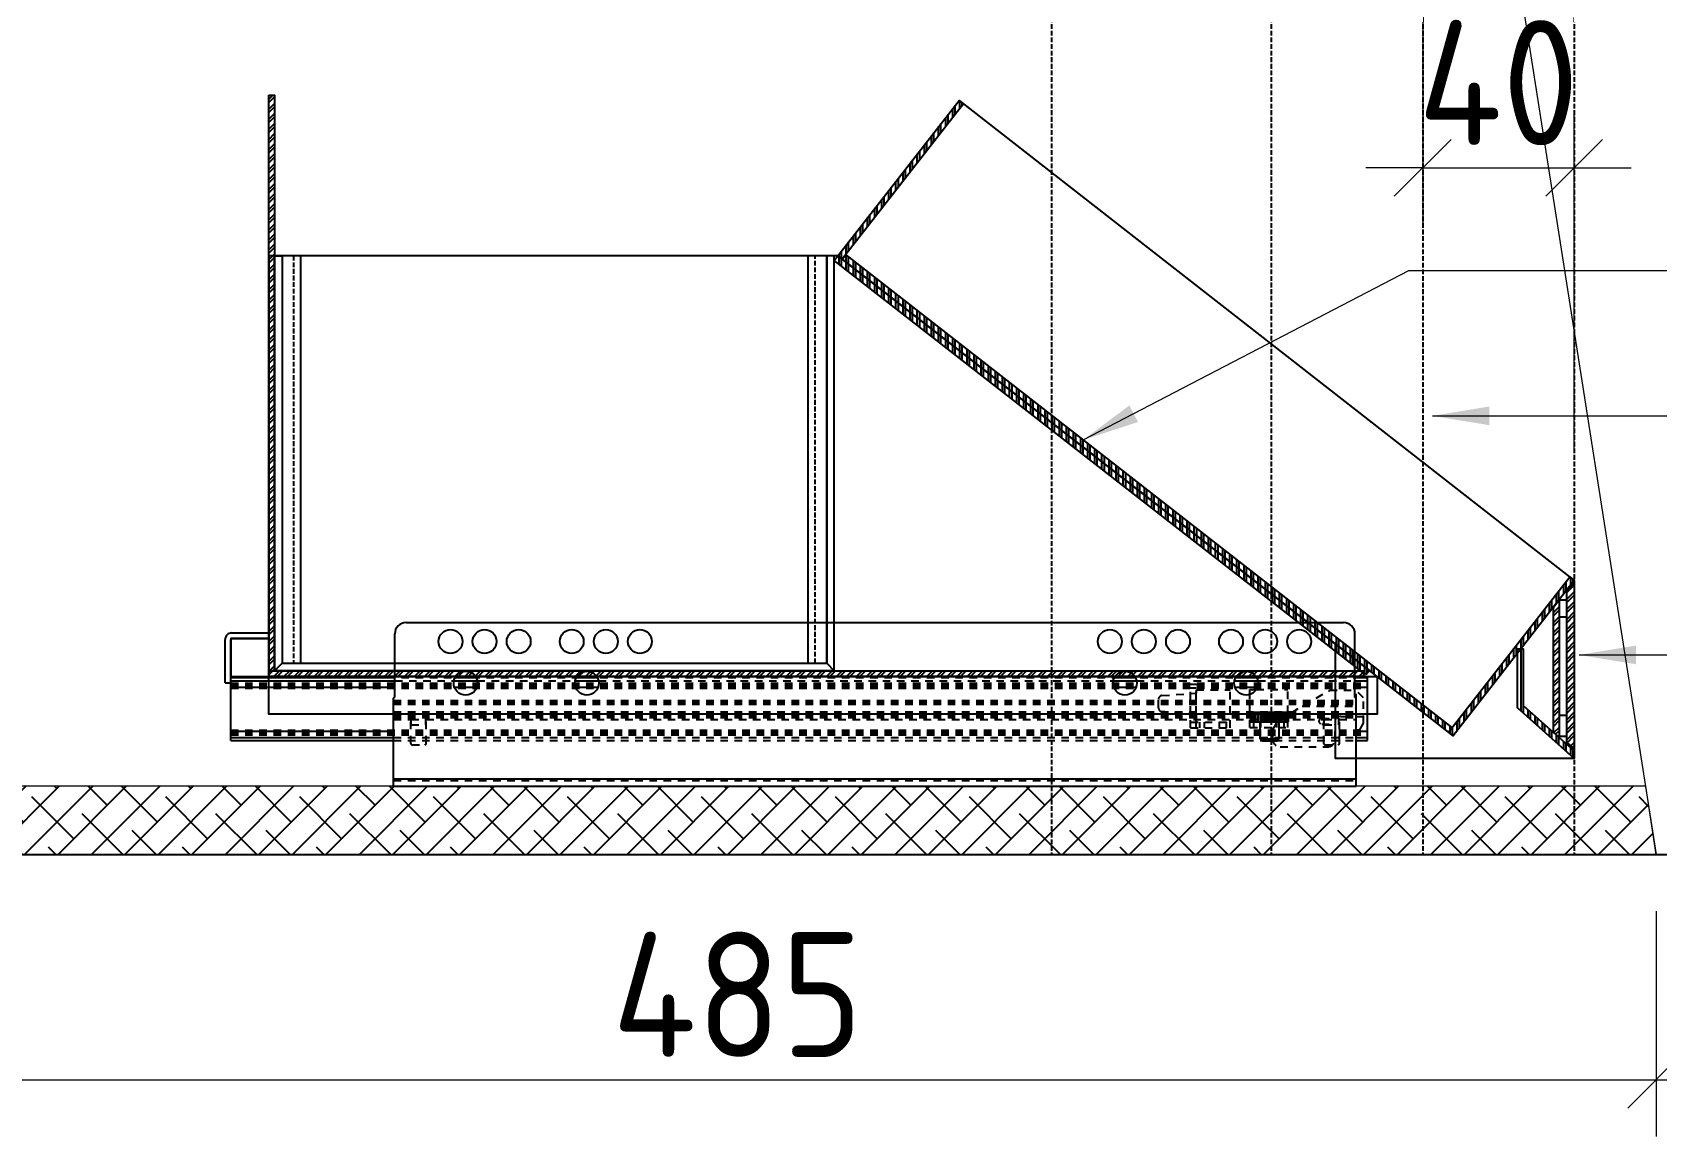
# Model space of a CAD drawing. Header units: millimetres. Extents: x 821127 to 828225, y -459861 to -454717.
# Drawn here: x 825055.2 to 825483.9, y -455866.4 to -455574.9 of the extents above; entities that cross this region are included whole.
import ezdxf

# ---------------------------------------------------------------- set-up
doc = ezdxf.new("R2010")
doc.units = ezdxf.units.MM
doc.header["$LTSCALE"] = 5
doc.header["$MEASUREMENT"] = 0
doc.header["$PDMODE"] = 35
for name, pattern in [('DASH', [0.35, 0.25, -0.1]), ('phl_center', [0.75, 0.4, -0.35]), ('phl_thick', [0])]:
    doc.linetypes.add(name, pattern=pattern)
for name, color, linetype in [('Acrylic - opal', 9, 'Continuous'), ('DIM-15', 1, 'Continuous'), ('DIM-2', 1, 'Continuous'), ('Hardware', 9, 'Continuous'), ('HATCH', 8, 'Continuous')]:
    doc.layers.add(name, color=color, linetype=linetype)
doc.layers.add('MDF', color=41, linetype='Continuous', lineweight=0)
doc.styles.add('ISOCP', font='isocp.shx')
doc.styles.get("Standard").update_dxf_attribs({"font": 'arial.ttf'})
doc.dimstyles.new('dim', dxfattribs={"dimtxt": 2, "dimasz": 2, "dimexe": 1, "dimexo": 1, "dimgap": 1, "dimtad": 1, "dimdec": 0, "dimdsep": 46, "dimtxsty": 'Standard', "dimblk": 'OBLIQUE', "dimcen": 0, "dimdle": 1, "dimclrd": 1, "dimclre": 1, "dimclrt": 1, "dimadec": 0, "dimazin": 0, "dimtfac": 1, "dimtdec": 0, "dimtix": 1, "dimtmove": 0, "dimatfit": 3, "dimfxl": 60, "dimlwd": 0, "dimlwe": 0, "dimarcsym": 0})
doc.dimstyles.new('DL - 15', dxfattribs={"dimscale": 15, "dimtxt": 2.2, "dimasz": 1, "dimexe": 1, "dimexo": 1, "dimgap": 0.4, "dimtad": 1, "dimdec": 0, "dimdsep": 46, "dimtxsty": 'ISOCP', "dimblk": 'OBLIQUE', "dimcen": 0.5, "dimdle": 1, "dimclrd": 256, "dimclre": 256, "dimclrt": 2, "dimadec": 0, "dimazin": 2, "dimtfac": 1, "dimtdec": 0, "dimtix": 1, "dimtmove": 1, "dimatfit": 3, "dimldrblk": 'OPEN90', "dimfxl": 5, "dimfxlon": 1, "dimlwd": 9, "dimlwe": 9, "dimarcsym": 0})

# ---------------------------------------------------------------- blocks, each defined once
blk = doc.blocks.new('_OBLIQUE')
at = {"color": 0, "linetype": 'ByBlock', "lineweight": -2}
blk.add_line((-0.5, -0.5), (0.5, 0.5), dxfattribs=at)
blk = doc.blocks.new('EWFeff')
at = {"layer": 'HATCH'}
h = blk.add_hatch(dxfattribs=at)
h.set_pattern_fill('ANSI32', color=256, scale=5, style=0)
h.paths.add_polyline_path([(825060.3, -455366.36), (825061.8, -455366.36), (825061.8, -455518.36), (825060.3, -455518.36)])
h = blk.add_hatch(dxfattribs=at)
h.set_pattern_fill('ANSI32', color=256, scale=5, angle=45, style=0)
h.paths.add_polyline_path([(825210.52, -455408.77), (825242.5, -455367.77), (825243.68, -455368.69), (825211.69, -455409.68)])
h = blk.add_hatch(dxfattribs=at)
h.set_pattern_fill('ANSI32', color=256, scale=5, angle=45, style=0)
h.paths.add_polyline_path([(825372.65, -455533.39), (825371.73, -455534.58), (825211.69, -455409.68), (825212.62, -455408.5)])
h = blk.add_hatch(dxfattribs=at)
h.set_pattern_fill('ANSI32', color=256, scale=5, angle=45, style=0)
h.paths.add_polyline_path([(825349.92, -455519.47), (825209.57, -455409.99), (825210.52, -455408.77), (825350.85, -455518.28)])
h = blk.add_hatch(dxfattribs=at)
h.set_pattern_fill('ANSI32', color=256, scale=5, angle=45, style=0)
h.paths.add_polyline_path([(825371.73, -455534.58), (825403.72, -455493.58), (825404.9, -455494.51), (825372.91, -455535.5)])
h = blk.add_hatch(dxfattribs=at)
h.set_pattern_fill('ANSI32', color=256, scale=5, style=0)
h.paths.add_polyline_path([(825402.9, -455497.57), (825404.9, -455495.01), (825404.9, -455539), (825402.9, -455537.22)])
h = blk.add_hatch(dxfattribs=at)
h.set_pattern_fill('ANSI32', color=256, scale=5, style=0)
h.paths.add_polyline_path([(825399.4, -455501.55), (825400.9, -455499.63), (825400.9, -455535.95), (825399.4, -455534.61)])
h = blk.add_hatch(dxfattribs=at)
h.set_pattern_fill('ANSI32', color=256, scale=5, angle=45, style=0)
h.paths.add_polyline_path([(825389.9, -455512.6), (825391.4, -455512.6), (825391.4, -455527.5), (825404.9, -455539.5), (825404.9, -455541.51), (825389.9, -455528.18)])
h = blk.add_hatch(dxfattribs=at)
h.set_pattern_fill('ANSI32', color=256, scale=5, style=0)
h.paths.add_polyline_path([(825349.3, -455519.86), (825060.3, -455519.86), (825060.3, -455518.36), (825349.3, -455518.36)])
for points in [[(825400.9, -455504.14), (825402.9, -455504.14), (825402.9, -455499.72), (825400.9, -455499.72)], [(825400.9, -455535.63), (825402.9, -455535.63), (825402.9, -455530.17), (825400.9, -455530.17)]]:
    blk.add_lwpolyline(points, close=True)
at = {"layer": 'Acrylic - opal'}
for points in [[(825061.8, -455408.77), (825063.8, -455408.77), (825063.8, -455516.36), (825061.8, -455518.36)], [(825063.8, -455516.36), (825068.8, -455516.36), (825068.8, -455408.77), (825063.8, -455408.77)], [(825207.57, -455408.77), (825202.57, -455408.77), (825202.57, -455516.36), (825207.57, -455516.36)], [(825207.57, -455516.36), (825209.57, -455518.36), (825209.57, -455408.77), (825207.57, -455408.77)], [(825063.8, -455516.36), (825207.57, -455516.36), (825209.57, -455518.36), (825061.8, -455518.36)]]:
    blk.add_lwpolyline(points, close=True, dxfattribs=at)
at = {"layer": 'Acrylic - opal', "linetype": 'DASH'}
for points in [[(825066.8, -455516.36), (825068.8, -455516.36), (825068.8, -455408.77), (825066.8, -455408.77)], [(825202.57, -455516.36), (825204.57, -455516.36), (825204.57, -455408.77), (825202.57, -455408.77)]]:
    blk.add_lwpolyline(points, close=True, dxfattribs=at)
at = {"layer": 'DIM-2', "color": 6}
for points in [[(825060.3, -455366.36), (825061.8, -455366.36), (825061.8, -455518.36), (825060.3, -455518.36)], [(825404.9, -455494.51), (825404.9, -455541.51), (825341.84, -455541.51), (825341.84, -455511.25), (825210.52, -455408.77), (825242.5, -455367.77)], [(825060.3, -455519.86), (825352.87, -455519.86), (825210.52, -455408.77), (825060.3, -455408.77)], [(825050.3, -455519.86), (825060.3, -455519.86), (825060.3, -455509.86), (825050.3, -455509.86)], [(825389.9, -455512.6), (825391.4, -455512.6), (825391.4, -455527.5), (825404.9, -455539.5), (825404.9, -455541.51), (825389.9, -455528.18)], [(825349.3, -455519.86), (825060.3, -455519.86), (825060.3, -455518.36), (825349.3, -455518.36)], [(825060.3, -455519.86), (825352.87, -455519.86), (825352.87, -455529.86), (825060.3, -455529.86)]]:
    blk.add_lwpolyline(points, close=True, dxfattribs=at)
for points in [[(825210.52, -455408.77), (825242.5, -455367.77), (825243.68, -455368.69), (825211.69, -455409.68), (825210.52, -455408.77)], [(825372.65, -455533.39), (825371.73, -455534.58), (825211.69, -455409.68), (825212.62, -455408.5), (825372.65, -455533.39)], [(825349.92, -455519.47), (825209.57, -455409.99), (825210.52, -455408.77), (825350.85, -455518.28), (825349.92, -455519.47)], [(825371.73, -455534.58), (825403.72, -455493.58), (825404.9, -455494.51), (825372.91, -455535.5), (825371.73, -455534.58)], [(825402.9, -455497.57), (825404.9, -455495.01), (825404.9, -455539), (825402.9, -455537.22), (825402.9, -455497.57)], [(825399.4, -455501.55), (825400.9, -455499.63), (825400.9, -455535.95), (825399.4, -455534.61), (825399.4, -455501.55)]]:
    blk.add_lwpolyline(points, dxfattribs=at)
blk = doc.blocks.new('*D119')
at = {"layer": 'Defpoints', "color": 0, "transparency": 16777216}
for p in [(824998.79, -455791.9), (825483.79, -455791.9), (825483.79, -455851.38)]:
    blk.add_point(p, dxfattribs=at)
at = {"layer": 'DIM-15', "lineweight": 9, "transparency": 16777216}
for p, q in [((824998.79, -455806.9), (824998.79, -455866.38)), ((825483.79, -455806.9), (825483.79, -455866.38)), ((824983.79, -455851.38), (825498.79, -455851.38))]:
    blk.add_line(p, q, dxfattribs=at)
at = {"layer": 'DIM-15', "lineweight": 9, "transparency": 16777216, "xscale": 15, "yscale": 15, "zscale": 15, "rotation": 180}
blk.add_blockref('_OBLIQUE', (824998.79, -455851.38), dxfattribs=at)
at = {"layer": 'DIM-15', "lineweight": 9, "transparency": 16777216, "xscale": 15, "yscale": 15, "zscale": 15}
blk.add_blockref('_OBLIQUE', (825483.79, -455851.38), dxfattribs=at)
at = {"layer": 'DIM-15', "color": 2, "transparency": 16777216, "insert": (825241.29, -455828.88), "char_height": 33, "attachment_point": 5, "style": 'ISOCP'}
blk.add_mtext('485', dxfattribs=at)
blk = doc.blocks.new('_Open90')
at = {"color": 0, "linetype": 'ByBlock', "lineweight": -2}
for p, q in [((-0.5, 0.5), (0, 0)), ((0, 0), (-1, 0)), ((0, 0), (-0.5, -0.5))]:
    blk.add_line(p, q, dxfattribs=at)
blk = doc.blocks.new('*D124')
at = {"layer": 'Defpoints', "color": 0, "transparency": 16777216}
for p in [(825422.16, -455526.75), (825462.16, -455610.61), (825462.16, -455719.54)]:
    blk.add_point(p, dxfattribs=at)
at = {"layer": 'DIM-15', "lineweight": 9, "transparency": 16777216}
for p, q in [((825422.16, -455541.75), (825422.16, -455625.61)), ((825462.16, -455685.61), (825462.16, -455595.61)), ((825422.16, -455610.61), (825407.16, -455610.61)), ((825422.16, -455610.61), (825462.16, -455610.61)), ((825462.16, -455610.61), (825477.16, -455610.61))]:
    blk.add_line(p, q, dxfattribs=at)
at = {"layer": 'DIM-15', "lineweight": 9, "transparency": 16777216, "xscale": 15, "yscale": 15, "zscale": 15}
blk.add_blockref('_OBLIQUE', (825422.16, -455610.61), dxfattribs=at)
at = {"layer": 'DIM-15', "lineweight": 9, "transparency": 16777216, "xscale": 15, "yscale": 15, "zscale": 15, "rotation": 180}
blk.add_blockref('_OBLIQUE', (825462.16, -455610.61), dxfattribs=at)
at = {"layer": 'DIM-15', "color": 2, "transparency": 16777216, "insert": (825442.16, -455588.11), "char_height": 33, "attachment_point": 5, "style": 'ISOCP'}
blk.add_mtext('40', dxfattribs=at)

msp = doc.modelspace()

# ---------------------------------------------------------------- hatches: boundary and pattern name
at = {"layer": 'HATCH'}
h = msp.add_hatch(dxfattribs=at)
h.set_pattern_fill('ANSI38', color=256, scale=50, style=0)
h.set_pattern_definition([(45, (-2527.299, 0), (-4.419417382, 4.419417382), []), (135, (-2527.299, 0), (-13.258252147, 4.419417382), [15.625, -9.375])])
h.paths.add_polyline_path([(825481.02, -455773.9), (825016.79, -455773.9), (824998.79, -455791.9), (825483.79, -455791.9)])

# ---------------------------------------------------------------- linework, layer by layer
at = {"layer": 'Acrylic - opal', "linetype": 'DASH'}
for p, q in [((825324.16, -454821.92), (825324.16, -455791.9)), ((825382.16, -454821.92), (825382.16, -455791.9)), ((825422.16, -454821.92), (825422.16, -455791.9)), ((825462.16, -454821.92), (825462.16, -455791.9))]:
    msp.add_line(p, q, dxfattribs=at)
at = {"layer": 'Acrylic - opal'}
msp.add_line((821126.53, -455791.9), (828224.9, -455791.9), dxfattribs=at)
at = {"layer": 'Hardware', "color": 8, "linetype": 'phl_thick'}
for p, q in [((825107.76, -455733.4), (825117.56, -455733.4)), ((825117.56, -455734.9), (825117.56, -455733.4)), ((825150.83, -455750.36), (825150.83, -455733.66)), ((825153.83, -455730.66), (825401.26, -455730.66)), ((825404.26, -455750.36), (825404.26, -455733.66)), ((825106.06, -455746.6), (825106.06, -455735.1)), ((825107.56, -455761.85), (825107.56, -455735.1)), ((825107.76, -455734.9), (825117.56, -455734.9)), ((825106.06, -455746.6), (825107.56, -455746.6)), ((825107.56, -455745.16), (825150.83, -455745.16)), ((825107.56, -455746.02), (825150.83, -455746.02)), ((825107.56, -455747.18), (825107.56, -455747.18)), ((825166.45, -455746.02), (825172.62, -455746.02)), ((825166.76, -455745.16), (825172.3, -455745.16)), ((825198.45, -455746.02), (825204.62, -455746.02)), ((825198.76, -455745.16), (825204.3, -455745.16)), ((825340.48, -455746.02), (825346.65, -455746.02)), ((825340.79, -455745.16), (825346.33, -455745.16)), ((825372.48, -455746.02), (825378.65, -455746.02)), ((825372.79, -455745.16), (825378.33, -455745.16)), ((825404.26, -455745.16), (825407.56, -455745.16)), ((825404.26, -455746.02), (825407.56, -455746.02)), ((825407.56, -455761.85), (825407.56, -455745.16)), ((825107.56, -455747.72), (825150.83, -455747.72)), ((825107.56, -455747.97), (825107.56, -455747.97)), ((825150.53, -455750.66), (825150.83, -455750.36)), ((825150.53, -455773.9), (825150.53, -455750.66)), ((825166.57, -455747.72), (825172.5, -455747.72)), ((825198.57, -455747.72), (825204.5, -455747.72)), ((825340.6, -455747.72), (825346.53, -455747.72)), ((825372.6, -455747.72), (825378.53, -455747.72)), ((825376.56, -455748.36), (825378.21, -455748.36)), ((825376.56, -455749.64), (825376.56, -455748.36)), ((825404.26, -455747.72), (825407.56, -455747.72)), ((825404.56, -455750.66), (825404.26, -455750.36)), ((825404.56, -455773.9), (825404.56, -455750.66)), ((825376.79, -455754.36), (825385.51, -455754.36)), ((825376.79, -455756.86), (825376.79, -455754.36)), ((825376.8, -455756.86), (825376.8, -455754.36)), ((825376.99, -455756.86), (825376.99, -455754.36)), ((825377.02, -455756.86), (825377.02, -455754.36)), ((825377.41, -455756.86), (825377.41, -455754.36)), ((825377.46, -455756.86), (825377.46, -455754.36)), ((825378.02, -455756.86), (825378.02, -455754.36)), ((825378.08, -455756.86), (825378.08, -455754.36)), ((825378.75, -455756.86), (825378.75, -455754.36)), ((825378.79, -455756.86), (825378.79, -455754.36)), ((825378.86, -455756.86), (825378.86, -455754.36)), ((825379.51, -455756.86), (825379.51, -455754.36)), ((825379.69, -455756.86), (825379.69, -455754.36)), ((825379.77, -455756.86), (825379.77, -455754.36)), ((825380.37, -455756.86), (825380.37, -455754.36)), ((825380.68, -455756.86), (825380.68, -455754.36)), ((825380.77, -455756.86), (825380.77, -455754.36)), ((825381.29, -455756.86), (825381.29, -455754.36)), ((825381.72, -455756.86), (825381.72, -455754.36)), ((825381.81, -455756.86), (825381.81, -455754.36)), ((825382.23, -455756.86), (825382.23, -455754.36)), ((825382.76, -455756.86), (825382.76, -455754.36)), ((825382.85, -455756.86), (825382.85, -455754.36)), ((825383.15, -455756.86), (825383.15, -455754.36)), ((825383.75, -455756.86), (825383.75, -455754.36)), ((825383.84, -455756.86), (825383.84, -455754.36)), ((825384.01, -455756.86), (825384.01, -455754.36)), ((825384.66, -455756.86), (825384.66, -455754.36)), ((825384.74, -455756.86), (825384.74, -455754.36)), ((825384.77, -455756.86), (825384.77, -455754.36)), ((825385.45, -455756.86), (825385.45, -455754.36)), ((825385.51, -455754.36), (825386.07, -455754.36)), ((825385.51, -455756.86), (825385.51, -455754.36)), ((825386.07, -455754.36), (825386.12, -455754.36)), ((825386.07, -455756.86), (825386.07, -455754.36)), ((825386.12, -455754.36), (825386.5, -455754.36)), ((825386.12, -455756.86), (825386.12, -455754.36)), ((825386.5, -455754.36), (825386.53, -455754.36)), ((825386.5, -455756.86), (825386.5, -455754.36)), ((825386.53, -455754.36), (825386.73, -455754.36)), ((825386.53, -455756.86), (825386.53, -455754.36)), ((825386.73, -455754.36), (825386.74, -455754.36)), ((825386.73, -455756.86), (825386.73, -455754.36)), ((825386.74, -455756.86), (825386.74, -455754.36)), ((825107.56, -455759.05), (825107.56, -455759.05)), ((825107.56, -455759.32), (825150.53, -455759.32)), ((825107.56, -455759.84), (825107.56, -455759.84)), ((825376.79, -455756.86), (825385.51, -455756.86)), ((825379.26, -455761.37), (825379.26, -455756.86)), ((825384.26, -455761.37), (825384.26, -455756.86)), ((825385.51, -455756.86), (825386.07, -455756.86)), ((825386.07, -455756.86), (825386.12, -455756.86)), ((825386.12, -455756.86), (825386.5, -455756.86)), ((825386.5, -455756.86), (825386.53, -455756.86)), ((825386.53, -455756.86), (825386.73, -455756.86)), ((825386.73, -455756.86), (825386.74, -455756.86)), ((825404.56, -455759.32), (825407.56, -455759.32)), ((825107.56, -455761.02), (825150.53, -455761.02)), ((825107.56, -455761.85), (825150.53, -455761.85)), ((825107.56, -455761.85), (825150.53, -455761.85)), ((825379.75, -455761.86), (825379.26, -455761.37)), ((825379.26, -455761.37), (825384.26, -455761.37)), ((825379.75, -455761.86), (825383.77, -455761.86)), ((825383.77, -455761.86), (825384.26, -455761.37)), ((825404.56, -455761.02), (825407.56, -455761.02)), ((825404.56, -455761.85), (825407.56, -455761.85)), ((825150.53, -455771.9), (825404.56, -455771.9)), ((825150.53, -455773.9), (825404.56, -455773.9))]:
    msp.add_line(p, q, dxfattribs=at)
at = {"layer": 'Hardware', "color": 8, "linetype": 'phl_center'}
for p, q in [((825107.56, -455745.16), (825407.56, -455745.16)), ((825107.56, -455746.49), (825107.56, -455746.02)), ((825107.56, -455746.66), (825407.56, -455746.66)), ((825107.56, -455747.16), (825407.56, -455747.16)), ((825107.56, -455747.18), (825407.56, -455747.18)), ((825150.83, -455746.02), (825166.45, -455746.02)), ((825172.62, -455746.02), (825198.45, -455746.02)), ((825204.62, -455746.02), (825340.48, -455746.02)), ((825346.65, -455746.02), (825372.48, -455746.02)), ((825360.86, -455746.96), (825362.36, -455746.96)), ((825360.86, -455758.46), (825360.86, -455746.96)), ((825362.36, -455758.46), (825362.36, -455746.96)), ((825378.65, -455746.02), (825404.26, -455746.02)), ((825107.56, -455747.52), (825407.56, -455747.52)), ((825107.56, -455747.72), (825407.56, -455747.72)), ((825107.56, -455747.97), (825407.56, -455747.97)), ((825150.53, -455751.26), (825404.56, -455751.26)), ((825352.41, -455753.19), (825352.41, -455750.95)), ((825353.34, -455749.95), (825362.41, -455749.32)), ((825360.86, -455747.89), (825362.36, -455747.89)), ((825362.41, -455748.46), (825371.36, -455748.46)), ((825362.41, -455749.32), (825362.41, -455748.46)), ((825371.36, -455758.46), (825371.36, -455748.46)), ((825376.56, -455758.36), (825376.56, -455749.64)), ((825378.21, -455748.36), (825386.56, -455748.36)), ((825384.35, -455756.27), (825397.27, -455748.73)), ((825386.56, -455758.36), (825386.56, -455748.36)), ((825397.27, -455748.73), (825397.56, -455748.73)), ((825397.56, -455748.56), (825404.56, -455748.56)), ((825397.56, -455748.73), (825397.56, -455748.56)), ((825406.56, -455750.56), (825404.56, -455748.56)), ((825404.56, -455758.96), (825404.56, -455748.56)), ((825406.56, -455757.23), (825406.56, -455750.56)), ((825150.53, -455751.76), (825404.56, -455751.76)), ((825150.53, -455752.22), (825404.56, -455752.22)), ((825150.53, -455754.26), (825404.56, -455754.26)), ((825150.53, -455754.27), (825404.56, -455754.27)), ((825150.53, -455755.27), (825404.56, -455755.27)), ((825150.53, -455755.77), (825404.56, -455755.77)), ((825362.41, -455754.82), (825353.34, -455754.18)), ((825362.41, -455756.96), (825362.41, -455754.82)), ((825376.79, -455756.86), (825376.79, -455754.36)), ((825376.8, -455756.86), (825376.8, -455754.36)), ((825376.99, -455756.86), (825376.99, -455754.36)), ((825377.02, -455756.86), (825377.02, -455754.36)), ((825377.26, -455756.86), (825377.26, -455754.36)), ((825377.36, -455756.86), (825377.36, -455754.36)), ((825377.41, -455756.86), (825377.41, -455754.36)), ((825377.46, -455756.86), (825377.46, -455754.36)), ((825377.65, -455756.86), (825377.65, -455754.36)), ((825378.02, -455756.86), (825378.02, -455754.36)), ((825378.08, -455756.86), (825378.08, -455754.36)), ((825378.12, -455756.86), (825378.12, -455754.36)), ((825378.75, -455756.86), (825378.75, -455754.36)), ((825378.79, -455756.86), (825378.79, -455754.36)), ((825378.86, -455756.86), (825378.86, -455754.36)), ((825379.51, -455756.86), (825379.51, -455754.36)), ((825379.66, -455756.36), (825379.66, -455754.36)), ((825379.69, -455756.86), (825379.69, -455754.36)), ((825379.77, -455756.86), (825379.77, -455754.36)), ((825380.16, -455756.36), (825380.16, -455754.36)), ((825380.37, -455756.86), (825380.37, -455754.36)), ((825380.68, -455756.86), (825380.68, -455754.36)), ((825380.77, -455756.86), (825380.77, -455754.36)), ((825381.1, -455756.36), (825381.1, -455754.36)), ((825381.26, -455756.36), (825381.26, -455754.36)), ((825381.29, -455756.86), (825381.29, -455754.36)), ((825381.72, -455756.86), (825381.72, -455754.36)), ((825381.81, -455756.86), (825381.81, -455754.36)), ((825382.23, -455756.86), (825382.23, -455754.36)), ((825382.26, -455756.36), (825382.26, -455754.36)), ((825382.43, -455756.36), (825382.43, -455754.36)), ((825382.76, -455756.86), (825382.76, -455754.36)), ((825382.85, -455756.86), (825382.85, -455754.36)), ((825383.15, -455756.86), (825383.15, -455754.36)), ((825383.36, -455756.36), (825383.36, -455754.36)), ((825383.75, -455756.86), (825383.75, -455754.36)), ((825383.84, -455756.86), (825383.84, -455754.36)), ((825383.86, -455756.36), (825383.86, -455754.36)), ((825384.01, -455756.86), (825384.01, -455754.36)), ((825384.66, -455756.86), (825384.66, -455754.36)), ((825384.74, -455756.86), (825384.74, -455754.36)), ((825384.77, -455756.86), (825384.77, -455754.36)), ((825385.4, -455756.86), (825385.4, -455754.36)), ((825385.45, -455756.86), (825385.45, -455754.36)), ((825385.51, -455756.86), (825385.51, -455754.36)), ((825385.87, -455756.86), (825385.87, -455754.36)), ((825386.07, -455756.86), (825386.07, -455754.36)), ((825386.12, -455756.86), (825386.12, -455754.36)), ((825386.16, -455756.86), (825386.16, -455754.36)), ((825386.26, -455756.86), (825386.26, -455754.36)), ((825386.5, -455756.86), (825386.5, -455754.36)), ((825386.53, -455756.86), (825386.53, -455754.36)), ((825386.73, -455756.86), (825386.73, -455754.36)), ((825386.74, -455756.86), (825386.74, -455754.36)), ((825390.36, -455752.76), (825404.56, -455752.76)), ((825400.56, -455755.46), (825406.56, -455755.46)), ((825107.56, -455759.05), (825407.56, -455759.05)), ((825107.56, -455759.32), (825407.56, -455759.32)), ((825107.56, -455759.52), (825407.56, -455759.52)), ((825107.56, -455759.84), (825407.56, -455759.84)), ((825107.56, -455759.87), (825407.56, -455759.87)), ((825150.53, -455756.27), (825155.03, -455756.27)), ((825150.53, -455756.27), (825155.03, -455756.27)), ((825150.53, -455756.27), (825155.03, -455756.27)), ((825150.53, -455756.27), (825155.03, -455756.27)), ((825155.03, -455756.11), (825155.13, -455756.11)), ((825155.03, -455762.61), (825155.03, -455756.11)), ((825155.13, -455757.66), (825155.13, -455756.11)), ((825155.13, -455756.27), (825159.03, -455756.27)), ((825155.13, -455756.27), (825159.03, -455756.27)), ((825155.13, -455756.27), (825159.03, -455756.27)), ((825155.13, -455756.27), (825159.03, -455756.27)), ((825155.13, -455757.66), (825159.03, -455757.66)), ((825159.03, -455756.11), (825159.13, -455756.11)), ((825159.03, -455757.66), (825159.03, -455756.11)), ((825159.13, -455762.61), (825159.13, -455756.11)), ((825159.13, -455756.27), (825396.06, -455756.27)), ((825360.86, -455756.96), (825371.36, -455756.96)), ((825360.86, -455758.46), (825371.36, -455758.46)), ((825363.36, -455758.46), (825363.36, -455756.96)), ((825364.56, -455758.46), (825364.56, -455756.96)), ((825368.56, -455758.46), (825368.56, -455756.96)), ((825370.36, -455758.46), (825370.36, -455756.96)), ((825376.56, -455756.86), (825376.79, -455756.86)), ((825376.56, -455758.36), (825386.56, -455758.36)), ((825377.56, -455758.36), (825377.56, -455756.86)), ((825379.26, -455761.37), (825379.26, -455756.86)), ((825379.46, -455758.36), (825379.46, -455756.86)), ((825379.66, -455756.36), (825383.86, -455756.36)), ((825382.56, -455758.96), (825384, -455756.47)), ((825382.56, -455761.46), (825382.56, -455758.96)), ((825383.66, -455758.36), (825383.66, -455756.86)), ((825384, -455756.47), (825384.35, -455756.27)), ((825384.26, -455761.37), (825384.26, -455756.86)), ((825385.56, -455758.36), (825385.56, -455756.86)), ((825395.51, -455755.96), (825399.44, -455755.96)), ((825395.51, -455757.46), (825399.06, -455757.46)), ((825396.06, -455756.11), (825396.16, -455756.11)), ((825396.06, -455762.61), (825396.06, -455756.11)), ((825396.16, -455757.66), (825396.16, -455756.11)), ((825396.16, -455756.27), (825400.06, -455756.27)), ((825396.16, -455756.27), (825400.06, -455756.27)), ((825396.16, -455756.27), (825400.06, -455756.27)), ((825396.16, -455756.27), (825400.06, -455756.27)), ((825396.16, -455757.66), (825400.06, -455757.66)), ((825399.06, -455761.46), (825399.06, -455757.46)), ((825400.06, -455756.11), (825400.16, -455756.11)), ((825400.06, -455757.66), (825400.06, -455756.11)), ((825400.16, -455762.61), (825400.16, -455756.11)), ((825400.16, -455756.27), (825404.56, -455756.27)), ((825400.16, -455756.27), (825404.56, -455756.27)), ((825400.16, -455756.27), (825404.56, -455756.27)), ((825400.16, -455756.27), (825404.56, -455756.27)), ((825404.56, -455758.96), (825405.56, -455758.96)), ((825405.56, -455758.96), (825406.56, -455757.23)), ((825107.56, -455760.35), (825407.56, -455760.35)), ((825150.53, -455761.02), (825404.56, -455761.02)), ((825150.53, -455761.85), (825404.56, -455761.85)), ((825155.33, -455762.91), (825158.83, -455762.91)), ((825379.75, -455761.86), (825379.26, -455761.37)), ((825379.26, -455761.37), (825384.26, -455761.37)), ((825383.77, -455761.86), (825384.26, -455761.37)), ((825384.56, -455763.46), (825397.06, -455763.46)), ((825396.36, -455762.91), (825399.86, -455762.91)), ((825150.53, -455771.9), (825404.56, -455771.9)), ((825150.53, -455772.4), (825404.56, -455772.4))]:
    msp.add_line(p, q, dxfattribs=at)
at = {"layer": 'Hardware', "color": 8, "linetype": 'phl_thick'}
for centre in [(825165.53, -455735.66), (825174.53, -455735.66), (825183.53, -455735.66), (825197.53, -455735.66), (825206.53, -455735.66), (825215.53, -455735.66), (825339.56, -455735.66), (825348.56, -455735.66), (825357.56, -455735.66), (825371.56, -455735.66), (825380.56, -455735.66), (825389.56, -455735.66), (825169.53, -455746.66), (825201.53, -455746.66), (825343.56, -455746.66), (825375.56, -455746.66)]:
    msp.add_circle(centre, 3.15, dxfattribs=at)
for centre, radius, start, end in [((825107.76, -455735.1), 1.7, 89.9996, 180), ((825153.83, -455733.66), 3, 89.9999, 180), ((825401.26, -455733.66), 3, 0, 90), ((825107.76, -455735.1), 0.2, 89.9965, 180)]:
    msp.add_arc(centre, radius, start, end, dxfattribs=at)
at = {"layer": 'Hardware', "color": 8, "linetype": 'phl_center'}
for centre, radius, start, end in [((825353.41, -455750.95), 1, 94, 180), ((825353.41, -455753.19), 1, 180, 266), ((825400.56, -455756.96), 1.5, 90, 138.1897), ((825395.51, -455756.71), 0.75, 89.9999, 270.0001), ((825155.33, -455762.61), 0.3, 180.0001, 270.0006), ((825158.83, -455762.61), 0.3, 270.0006, 359.9999), ((825384.56, -455761.46), 2, 180, 270), ((825396.36, -455762.61), 0.3, 180.0001, 269.9999), ((825397.06, -455761.46), 2, 270, 0), ((825399.86, -455762.61), 0.3, 269.9999, 359.9999)]:
    msp.add_arc(centre, radius, start, end, dxfattribs=at)
at = {"layer": 'MDF'}
msp.add_lwpolyline([(824998.79, -454731.9), (825317.52, -454731.9), (825483.79, -455791.9), (824998.79, -455791.9), (824998.79, -454731.9)], dxfattribs=at)
msp.add_lwpolyline([(825481.02, -455773.9), (825016.79, -455773.9), (824998.79, -455791.9), (825483.79, -455791.9)], close=True, dxfattribs=at)

# ---------------------------------------------------------------- block references
msp.add_blockref('EWFeff', (57.26, -225.04))

# ---------------------------------------------------------------- dimensions: what is measured, and where the dimension line sits
at = {"layer": 'DIM-15', "color": 0}
dim = msp.add_linear_dim(base=(825462.16, -455610.61), p1=(825422.16, -455526.75), p2=(825462.16, -455719.54), dimstyle='DL - 15', dxfattribs=at)
dim.commit()
dim.dimension.update_dxf_attribs({"geometry": '*D124', "text_midpoint": (825442.16, -455588.11)})
at = {"layer": 'DIM-15'}
dim = msp.add_linear_dim(base=(825483.79, -455851.38), p1=(824998.79, -455791.9), p2=(825483.79, -455791.9), dimstyle='DL - 15', dxfattribs=at)
dim.commit()
dim.dimension.update_dxf_attribs({"geometry": '*D119', "text_midpoint": (825241.29, -455828.88)})

# ---------------------------------------------------------------- leaders
for points in [[(825332.56, -455682.45), (825418.51, -455637.75), (825533.11, -455637.75)], [(825424.71, -455676.09), (825533.18, -455676.09)], [(825463.44, -455739.21), (825533.11, -455739.21)]]:
    msp.add_leader(points, dimstyle='dim', override={"dimscale": 1, "dimasz": 15, "dimtad": 0, "dimclrt": 4, "dimfxlon": 1})

doc.saveas('drawing.dxf')
